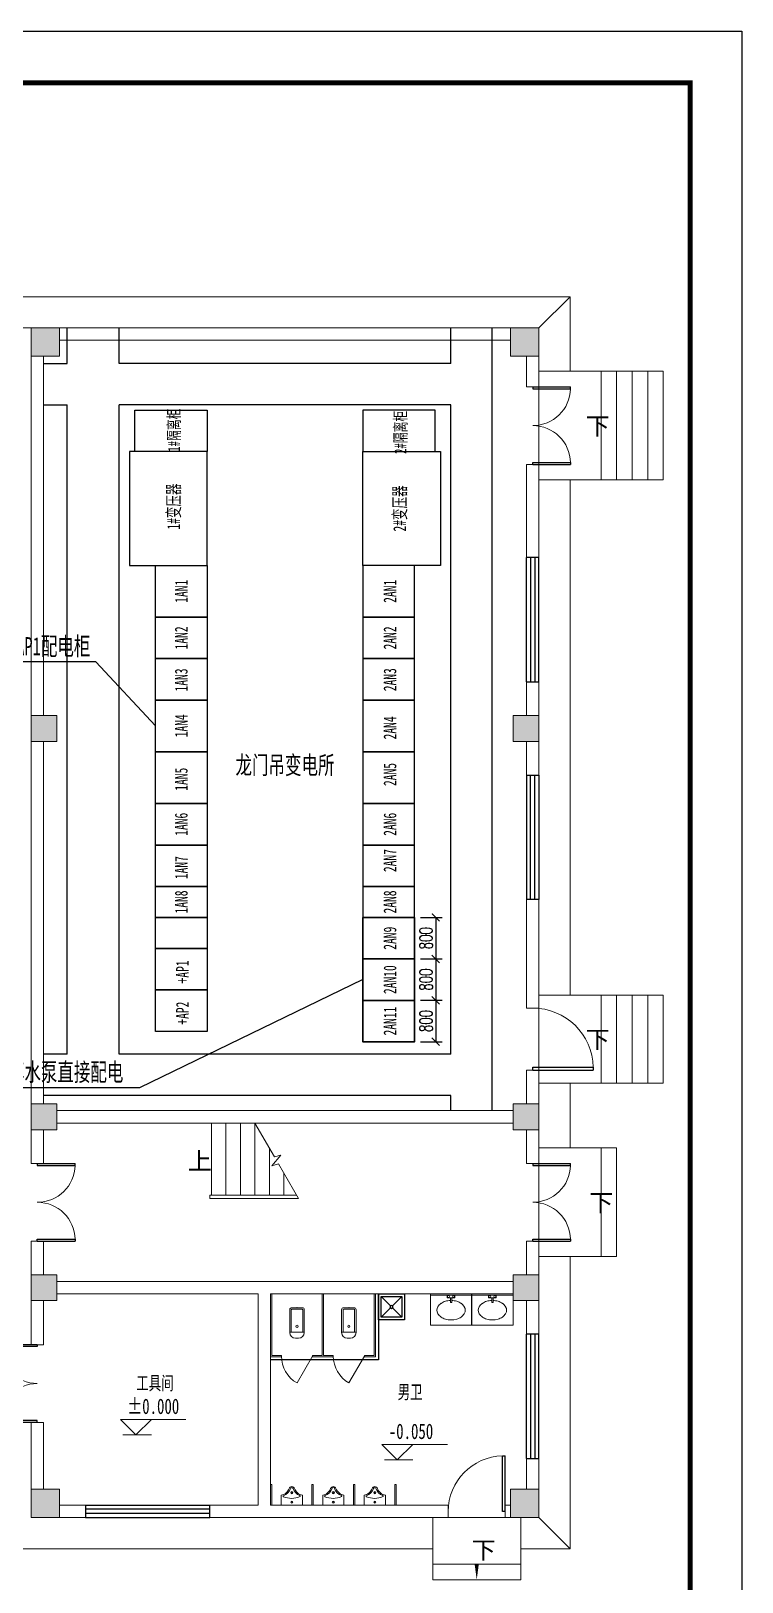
# Model space of a CAD drawing. Header units: millimetres. Extents: x 257344 to 1270023, y 272924 to 540726.
# Drawn here: x 475491 to 489209, y 296260 to 326214 of the extents above; entities that cross this region are included whole.
import ezdxf
from ezdxf.enums import TextEntityAlignment as Align

# ---------------------------------------------------------------- set-up
doc = ezdxf.new("R2010")
doc.units = ezdxf.units.MM
doc.linetypes.add('常规', pattern=[20, 10, 0, 10])
for name, color, linetype, lineweight in [('COLUMN', 9, 'Continuous', 18), ('DIM_ELEV', 3, 'Continuous', 18), ('DIM_SYMB', 3, 'Continuous', 18), ('GROUND', 8, 'Continuous', 18), ('LATRINE', 6, 'Continuous', 18), ('LVTRY', 6, 'Continuous', 18), ('PUB_HATCH', 8, 'Continuous', 18), ('PUB_TEXT', 7, 'Continuous', 18), ('STAIR', 2, 'Continuous', 18), ('SW', 8, 'Continuous', 20), ('WALL', 9, 'Continuous', 18), ('洁具', 253, 'Continuous', 18)]:
    doc.layers.add(name, color=color, linetype=linetype, lineweight=lineweight)
for name, color, linetype in [('动力平面导线层', 3, '常规'), ('图框', 7, 'Continuous'), ('照明平面导线层', 3, 'Continuous'), ('照明平面设备层', 1, 'Continuous')]:
    doc.layers.add(name, color=color, linetype=linetype)
doc.styles.add('_TCH_DIM', font='')
doc.styles.add('BcDimText', font='txt.shx', dxfattribs={"width": 0.667, "height": 250, "bigfont": 'hztxt.shx'})
doc.styles.add('标准', font='', dxfattribs={"width": 0.667})
doc.styles.get('_TCH_DIM').set_extended_font_data('宋体')
doc.styles.get('标准').set_extended_font_data('NSimSun')
doc.dimstyles.new('BC_DIMLFAC_Arch_100.0000_1.0000_1.0000_0_MM_0_1.5000', dxfattribs={"dimtxt": 250, "dimasz": 150, "dimexe": 125, "dimexo": 62.5, "dimgap": 62.5, "dimtad": 1, "dimdec": 0, "dimzin": 0, "dimdsep": 46, "dimtxsty": 'BcDimText', "dimblk": 'ARCHTICK', "dimcen": 250, "dimadec": 0, "dimazin": 0, "dimtfac": 1, "dimtdec": 4, "dimtix": 1, "dimtmove": 0, "dimatfit": 3, "dimfxl": 1, "dimtolj": 1, "dimtzin": 0, "dimarcsym": 0})

# ---------------------------------------------------------------- blocks, each defined once
blk = doc.blocks.new('拖把池')
at = {"color": 6}
for p, q in [((540450, 89624), (539950, 89624)), ((539950, 89624), (539950, 89124)), ((540400, 89574), (540000, 89574)), ((540000, 89574), (540000, 89174)), ((540000, 89574), (540179, 89395)), ((540222, 89395), (540400, 89574)), ((540400, 89174), (540400, 89574)), ((540450, 89124), (540450, 89624)), ((540000, 89174), (540179, 89352)), ((540222, 89352), (540400, 89174)), ((539950, 89124), (540450, 89124)), ((540000, 89174), (540400, 89174))]:
    blk.add_line(p, q, dxfattribs=at)
blk.add_circle((540200, 89374), 30, dxfattribs=at)
blk = doc.blocks.new('$lvtry$00000222')
at = {"color": 0}
blk.add_lwpolyline([(-205, -191), (-205, 0), (205, 0), (205, -191, 0.268068), (51, -323, -0.317765), (0, -360, -0.317765), (-51, -323, 0.268068)], format="xyb", close=True, dxfattribs=at)
for centre in [(0, -60), (0, -242)]:
    blk.add_circle(centre, 20, dxfattribs=at)
for centre, radius, start, end in [((-152, -175), 10, 114.1084, 248.1394), ((5, -526), 395, 66.6675, 114.1084), ((-243, -401), 233, 19.2639, 68.1394), ((243, -401), 233, 110.4941, 160.7361), ((158, -173), 10, 290.4941, 66.6675), ((0, -316), 24, 199.2639, 269.4998), ((0, -316), 24, 270.5002, 340.7361)]:
    blk.add_arc(centre, radius, start, end, dxfattribs=at)
for p in [(0, -60), (0, -242)]:
    blk.add_point(p, dxfattribs=at)
blk = doc.blocks.new('$lvtry$00000202')
for p, q in [((-140, -40), (-140, -480)), ((-110, -40), (-110, -470)), ((100, 0), (-100, 0)), ((100, -30), (-100, -30)), ((110, -470), (110, -40)), ((140, -480), (140, -40)), ((140, -470), (-140, -470)), ((-30, -590), (30, -590))]:
    blk.add_line(p, q)
blk.add_circle((0, -359), 20)
for centre, radius, start, end in [((-100, -40), 40, 90, 180), ((-100, -40), 10, 90, 180), ((100, -40), 40, 0, 90), ((100, -40), 10, 0, 90), ((-30, -480), 110, 180, 270), ((30, -480), 110, 270, 360)]:
    blk.add_arc(centre, radius, start, end)
blk.add_point((0, 0))
blk = doc.blocks.new('$TCHSYS$APDOOR2D')
blk.add_line((0.5, 0), (0, 0.866))
blk.add_arc((0.5, 0), 1, 120, 180)
blk = doc.blocks.new('$plan$00003718')
at = {"layer": '洁具'}
for p, q in [((399, -26), (-399, -26)), ((-76, -26), (-76, -76)), ((-76, -76), (76, -76)), ((-13, -76), (-13, -164)), ((-13, -164), (13, -164)), ((13, -164), (13, -76)), ((76, -76), (76, -26))]:
    blk.add_line(p, q, dxfattribs=at)
blk.add_lwpolyline([(399, 0), (-399, 0), (-399, -603), (399, -603)], close=True, dxfattribs=at)
for centre in [(-51, -51), (51, -51)]:
    blk.add_circle(centre, 19.1, dxfattribs=at)
for centre, radius, start, end in [((-141, -314), 131, 148.8288, 211.1712), ((-73, -355), 211, 124.4003, 148.8288), ((-28, -421), 290, 105.8345, 124.4003), ((1, -524), 398, 92.0081, 105.8345), ((1, -524), 398, 74.1655, 88.3484), ((31, -421), 290, 55.5997, 74.1655), ((76, -355), 211, 31.1712, 55.5997), ((144, -314), 131, 328.8288, 31.1712), ((-73, -272), 211, 211.1712, 235.5997), ((-28, -207), 290, 235.5997, 254.1655), ((1, -103), 398, 254.1655, 285.8345), ((31, -207), 290, 285.8345, 304.4003), ((76, -272), 211, 304.4003, 328.8288)]:
    blk.add_arc(centre, radius, start, end, dxfattribs=at)
blk = doc.blocks.new('_FZH')
at = {"layer": 'PUB_HATCH'}
blk.add_hatch(color=256, dxfattribs=at).paths.add_polyline_path([(-0.5, -0.5), (0.5, -0.5), (0.5, 0.5), (-0.5, 0.5)], flags=0)
blk.add_lwpolyline([(-0.5, -0.5), (0.5, -0.5), (0.5, 0.5), (-0.5, 0.5)], close=True)
blk = doc.blocks.new('_FZHK')
blk.add_lwpolyline([(-0.5, -0.5), (0.5, -0.5), (0.5, 0.5), (-0.5, 0.5)], close=True)
blk = doc.blocks.new('_ArchTick')
at = {"color": 0, "linetype": 'ByBlock', "const_width": 0.15}
blk.add_lwpolyline([(-0.5, -0.5), (0.5, 0.5)], dxfattribs=at)
blk = doc.blocks.new('*D112')
at = {"color": 0, "lineweight": -2}
for p, q in [((483006, 309094), (483424, 309094)), ((483299, 309094), (483299, 308294)), ((483006, 308294), (483424, 308294))]:
    blk.add_line(p, q, dxfattribs=at)
at = {"layer": 'Defpoints', "color": 0}
for p in [(482944, 309094), (482944, 308294), (483299, 308294)]:
    blk.add_point(p, dxfattribs=at)
at = {"color": 0, "lineweight": -2, "xscale": 150, "yscale": 150, "zscale": 150}
for p, rotation in [((483299, 309094), 90), ((483299, 308294), 270)]:
    blk.add_blockref('_ArchTick', p, dxfattribs=dict(at, rotation=rotation))
at = {"color": 0, "insert": (483111, 308694), "char_height": 250, "attachment_point": 5, "rotation": 90, "style": 'BcDimText'}
blk.add_mtext('\\A1;800', dxfattribs=at)
blk = doc.blocks.new('*D113')
at = {"color": 0, "lineweight": -2}
for p, q in [((483006, 308294), (483424, 308294)), ((483299, 308294), (483299, 307494)), ((483006, 307494), (483424, 307494))]:
    blk.add_line(p, q, dxfattribs=at)
at = {"layer": 'Defpoints', "color": 0}
for p in [(482944, 308294), (482944, 307494), (483299, 307494)]:
    blk.add_point(p, dxfattribs=at)
at = {"color": 0, "lineweight": -2, "xscale": 150, "yscale": 150, "zscale": 150}
for p, rotation in [((483299, 308294), 90), ((483299, 307494), 270)]:
    blk.add_blockref('_ArchTick', p, dxfattribs=dict(at, rotation=rotation))
at = {"color": 0, "insert": (483111, 307894), "char_height": 250, "attachment_point": 5, "rotation": 90, "style": 'BcDimText'}
blk.add_mtext('\\A1;800', dxfattribs=at)
blk = doc.blocks.new('*D114')
at = {"color": 0, "lineweight": -2}
for p, q in [((483006, 307494), (483424, 307494)), ((483299, 307494), (483299, 306694)), ((483006, 306694), (483424, 306694))]:
    blk.add_line(p, q, dxfattribs=at)
at = {"layer": 'Defpoints', "color": 0}
for p in [(482944, 307494), (482944, 306694), (483299, 306694)]:
    blk.add_point(p, dxfattribs=at)
at = {"color": 0, "lineweight": -2, "xscale": 150, "yscale": 150, "zscale": 150}
for p, rotation in [((483299, 307494), 90), ((483299, 306694), 270)]:
    blk.add_blockref('_ArchTick', p, dxfattribs=dict(at, rotation=rotation))
at = {"color": 0, "insert": (483111, 307094), "char_height": 250, "attachment_point": 5, "rotation": 90, "style": 'BcDimText'}
blk.add_mtext('\\A1;800', dxfattribs=at)

msp = doc.modelspace()

# ---------------------------------------------------------------- linework, layer by layer
for p, q in [((485170.9, 319343.5), (485902.1, 319343.5)), ((485170.9, 319343.5), (485170.9, 319306)), ((485902.1, 319306), (485902.1, 319343.5)), ((485170.9, 319306), (485902.1, 319306)), ((485170.9, 317881), (485902.1, 317881)), ((485170.9, 317843.5), (485170.9, 317881)), ((485170.9, 317843.5), (485902.1, 317843.5)), ((485902.1, 317881), (485902.1, 317843.5)), ((485170.9, 306143.5), (485170.9, 306203.5)), ((485170.9, 306203.5), (486340.9, 306203.5)), ((485170.9, 306143.5), (486340.9, 306143.5)), ((486340.9, 306203.5), (486340.9, 306143.5)), ((475610.9, 304343.5), (476342.1, 304343.5)), ((475610.9, 304343.5), (475610.9, 304306)), ((476342.1, 304306), (476342.1, 304343.5)), ((485170.9, 304343.5), (485902.1, 304343.5)), ((485170.9, 304343.5), (485170.9, 304306)), ((485902.1, 304306), (485902.1, 304343.5)), ((475610.9, 304306), (476342.1, 304306)), ((485170.9, 304306), (485902.1, 304306)), ((475610.9, 302881), (476342.1, 302881)), ((475610.9, 302843.5), (475610.9, 302881)), ((475610.9, 302843.5), (476342.1, 302843.5)), ((476342.1, 302881), (476342.1, 302843.5)), ((485170.9, 302881), (485902.1, 302881)), ((485170.9, 302843.5), (485170.9, 302881)), ((485170.9, 302843.5), (485902.1, 302843.5)), ((485902.1, 302881), (485902.1, 302843.5)), ((475610.9, 300843.5), (474879.6, 300843.5)), ((475610.9, 300806), (474879.6, 300806)), ((475610.9, 300843.5), (475610.9, 300806)), ((475610.9, 299381), (474879.6, 299381)), ((475610.9, 299343.5), (474879.6, 299343.5)), ((475610.9, 299343.5), (475610.9, 299381)), ((484585.9, 298696), (484640.9, 298696)), ((484585.9, 297623.5), (484585.9, 298696)), ((484640.9, 297623.5), (484640.9, 298696)), ((484640.9, 297623.5), (484585.9, 297623.5))]:
    msp.add_line(p, q)
at = {"color": 0}
for p, q in [((485290.9, 316043.5), (485050.9, 316043.5)), ((485050.9, 313643.5), (485050.9, 316043.5)), ((485130.9, 316043.5), (485130.9, 313643.5)), ((485210.9, 316043.5), (485210.9, 313643.5)), ((485290.9, 313643.5), (485290.9, 316043.5)), ((485050.9, 313643.5), (485290.9, 313643.5)), ((485050.9, 311843.5), (485290.9, 311843.5)), ((485050.9, 311843.5), (485050.9, 309443.5)), ((485130.9, 309443.5), (485130.9, 311843.5)), ((485210.9, 309443.5), (485210.9, 311843.5)), ((485290.9, 311843.5), (485290.9, 309443.5)), ((485290.9, 309443.5), (485050.9, 309443.5)), ((485290.9, 301043.5), (485050.9, 301043.5)), ((485050.9, 298643.5), (485050.9, 301043.5)), ((485130.9, 301043.5), (485130.9, 298643.5)), ((485210.9, 301043.5), (485210.9, 298643.5)), ((485290.9, 298643.5), (485290.9, 301043.5)), ((485050.9, 298643.5), (485290.9, 298643.5)), ((476540.9, 297743.5), (476540.9, 297503.5)), ((476540.9, 297743.5), (478940.9, 297743.5)), ((478940.9, 297663.5), (476540.9, 297663.5)), ((478940.9, 297583.5), (476540.9, 297583.5)), ((476540.9, 297503.5), (478940.9, 297503.5)), ((478940.9, 297503.5), (478940.9, 297743.5))]:
    msp.add_line(p, q, dxfattribs=at)
at = {"color": 3}
for p, q in [((476744.2, 314029.6), (470001, 314029.6)), ((477890.9, 312793.5), (476744.2, 314029.6)), ((481890.9, 307893.5), (477585.7, 305805.1)), ((477585.7, 305805.1), (469144.1, 305805.1))]:
    msp.add_line(p, q, dxfattribs=at)
at = {"ltscale": 1000}
msp.add_lwpolyline([(482195.9, 301823.5), (482195.9, 300550.5), (480110.9, 300550.5)], dxfattribs=at)
at = {"lineweight": 13}
for centre, radius, start, end in [((475610.9, 304324.8), 731.3, 269.99999, 358.53071), ((485170.9, 304324.8), 731.2, 270, 358.53072), ((475610.9, 302862.3), 731.3, 1.46927, 89.99999), ((485170.9, 302862.3), 731.2, 1.46928, 90), ((475610.9, 300824.8), 731.2, 181.46928, 270), ((475610.9, 299362.3), 731.2, 90, 178.53072), ((484613.4, 297623.5), 1072.5, 91.46927, 179.99999)]:
    msp.add_arc(centre, radius, start, end, dxfattribs=at)
for centre, major_axis, start_param, end_param in [((485170.9, 319324.8), (-517.1, 517.1), 2.3561945, 3.901347), ((485170.9, 317862.3), (517.1, 517.1), 5.523431, 7.0685835), ((485170.9, 306173.5), (1143.2, 249), 6.0943918, 7.6395443)]:
    msp.add_ellipse(centre, major_axis=major_axis, ratio=1, start_param=start_param, end_param=end_param, dxfattribs=at)
at = {"layer": 'DIM_ELEV'}
for p, q in [((477514.4, 299100), (477214.4, 299400)), ((477214.4, 299400), (478480.4, 299400)), ((477514.4, 299100), (477814.4, 299400)), ((477264.4, 299100), (477814.4, 299100)), ((482558.3, 298616.6), (482258.3, 298916.6)), ((482258.3, 298916.6), (483524.3, 298916.6)), ((482558.3, 298616.6), (482858.3, 298916.6)), ((482308.3, 298616.6), (482858.3, 298616.6))]:
    msp.add_line(p, q, dxfattribs=at)
at = {"layer": 'DIM_SYMB'}
for points in [[(486490.9, 318593.5, 0, 0, 0), (486790.9, 318593.5, 80, 0, 0), (487090.9, 318593.5, 0, 0, 0)], [(486490.9, 306743.5, 0, 0, 0), (486790.9, 306743.5, 80, 0, 0), (487090.9, 306743.5, 0, 0, 0)], [(478830.9, 304396, 0, 0, 0), (479790.9, 304396, 80, 0, 0), (480090.9, 304396, 0, 0, 0)], [(486557.5, 303593.5, 0, 0, 0), (486857.5, 303593.5, 80, 0, 0), (487157.5, 303593.5, 0, 0, 0)], [(484090.9, 296603.5, 80, 0, 0), (484090.9, 296303.5, 0, 0, 0)]]:
    msp.add_lwpolyline(points, format="xyseb", dxfattribs=at)
at = {"layer": 'GROUND', "color": 253}
for p, q in [((485890.9, 321083.5), (475090.9, 321083.5)), ((485290.9, 320483.5), (485890.9, 321083.5)), ((485890.9, 319643.5), (485890.9, 321083.5)), ((475490.9, 320483.5), (475090.9, 320483.5)), ((484740.9, 320483.5), (476040.9, 320483.5)), ((485290.9, 319643.5), (485290.9, 319933.5)), ((485290.9, 319643.5), (485890.9, 319643.5)), ((485290.9, 312993.5), (485290.9, 317543.5)), ((485290.9, 317543.5), (485890.9, 317543.5)), ((485890.9, 307593.5), (485890.9, 317543.5)), ((485290.9, 307593.5), (485290.9, 312493.5)), ((485290.9, 307593.5), (485890.9, 307593.5)), ((485290.9, 305493.5), (485290.9, 305893.5)), ((485290.9, 305893.5), (485890.9, 305893.5)), ((485890.9, 304643.5), (485890.9, 305893.5)), ((485290.9, 304643.5), (485290.9, 304993.5)), ((485290.9, 304643.5), (485890.9, 304643.5)), ((485290.9, 302193.5), (485290.9, 302543.5)), ((485290.9, 302543.5), (485890.9, 302543.5)), ((485890.9, 296903.5), (485890.9, 302543.5)), ((485290.9, 298053.5), (485290.9, 301693.5)), ((476040.9, 297503.5), (483240.9, 297503.5)), ((483240.9, 297503.5), (483240.9, 296903.5)), ((484940.9, 297503.5), (484940.9, 296903.5)), ((485290.9, 297503.5), (485890.9, 296903.5)), ((475090.9, 296903.5), (483240.9, 296903.5)), ((484940.9, 296903.5), (485890.9, 296903.5))]:
    msp.add_line(p, q, dxfattribs=at)
for points in [[(485290.9, 319643.5), (486490.9, 319643.5), (486490.9, 317543.5), (485290.9, 317543.5)], [(486490.9, 317543.5), (486490.9, 319643.5), (486790.9, 319643.5), (486790.9, 317543.5)], [(486790.9, 317543.5), (486790.9, 319643.5), (487090.9, 319643.5), (487090.9, 317543.5)], [(487090.9, 317543.5), (487090.9, 319643.5), (487390.9, 319643.5), (487390.9, 317543.5)], [(487390.9, 317543.5), (487390.9, 319643.5), (487690.9, 319643.5), (487690.9, 317543.5)], [(485290.9, 305893.5), (486490.9, 305893.5), (486490.9, 307593.5), (485290.9, 307593.5)], [(486490.9, 307593.5), (486490.9, 305893.5), (486790.9, 305893.5), (486790.9, 307593.5)], [(486790.9, 307593.5), (486790.9, 305893.5), (487090.9, 305893.5), (487090.9, 307593.5)], [(487090.9, 307593.5), (487090.9, 305893.5), (487390.9, 305893.5), (487390.9, 307593.5)], [(487390.9, 307593.5), (487390.9, 305893.5), (487690.9, 305893.5), (487690.9, 307593.5)], [(485290.9, 304643.5), (486490.9, 304643.5), (486490.9, 302543.5), (485290.9, 302543.5)], [(486490.9, 304643.5), (486790.9, 304643.5), (486790.9, 302543.5), (486490.9, 302543.5)], [(484940.9, 297503.5), (484940.9, 296603.5), (483240.9, 296603.5), (483240.9, 297503.5)], [(484940.9, 296603.5), (484940.9, 296303.5), (483240.9, 296303.5), (483240.9, 296603.5)]]:
    msp.add_lwpolyline(points, close=True, dxfattribs=at)
at = {"layer": 'LATRINE'}
for p, q in [((480110.9, 300610.5), (480110.9, 301823.5)), ((480110.9, 301823.5), (480135.9, 301823.5)), ((480135.9, 300635.5), (480135.9, 301823.5)), ((481110.9, 301823.5), (481110.9, 300635.5)), ((481135.9, 301823.5), (481110.9, 301823.5)), ((481135.9, 301823.5), (481135.9, 300635.5)), ((482110.9, 301823.5), (482110.9, 300635.5)), ((482135.9, 301823.5), (482110.9, 301823.5)), ((482135.9, 301823.5), (482135.9, 300610.5)), ((480110.9, 300610.5), (480323.4, 300610.5)), ((480323.4, 300635.5), (480135.9, 300635.5)), ((480323.4, 300610.5), (480323.4, 300635.5)), ((481110.9, 300635.5), (480923.4, 300635.5)), ((480923.4, 300635.5), (480923.4, 300610.5)), ((480923.4, 300610.5), (481123.4, 300610.5)), ((481123.4, 300610.5), (481323.4, 300610.5)), ((481323.4, 300635.5), (481135.9, 300635.5)), ((481323.4, 300610.5), (481323.4, 300635.5)), ((482110.9, 300635.5), (481923.4, 300635.5)), ((481923.4, 300635.5), (481923.4, 300610.5)), ((481923.4, 300610.5), (482135.9, 300610.5)), ((480110.9, 298144), (480110.9, 297743.5)), ((480135.9, 298144), (480110.9, 298144)), ((480135.9, 298144), (480135.9, 297743.5)), ((480910.9, 298144), (480910.9, 297743.5)), ((480935.9, 298144), (480910.9, 298144)), ((480935.9, 298144), (480935.9, 297743.5)), ((481710.9, 298144), (481710.9, 297743.5)), ((481735.9, 298144), (481710.9, 298144)), ((481735.9, 298144), (481735.9, 297743.5)), ((482510.9, 298144), (482510.9, 297743.5)), ((482535.9, 298144), (482510.9, 298144)), ((482535.9, 298144), (482535.9, 297743.5))]:
    msp.add_line(p, q, dxfattribs=at)
at = {"layer": 'STAIR', "color": 253}
for p, q in [((478970.9, 305123.5), (479810.8, 305123.5)), ((478970.9, 305123.5), (478970.9, 303728.5)), ((479250.9, 305123.5), (479250.9, 303728.5)), ((479530.9, 305123.5), (479530.9, 303728.5)), ((480185.9, 304473.8), (479810.8, 305123.5)), ((479810.9, 305123.5), (479810.9, 303728.5)), ((479810.9, 305123.5), (479810.9, 305123.5)), ((480090.9, 304638.5), (480090.9, 303728.5)), ((480135.4, 304300.6), (480308.3, 304506.6)), ((480265.8, 304335.5), (480135.4, 304300.6)), ((480308.3, 304506.6), (480185.9, 304473.8)), ((480650.9, 303668.5), (480265.8, 304335.5)), ((480370.9, 304153.5), (480370.9, 303728.5)), ((478940.9, 303728.5), (480616.2, 303728.5)), ((478940.9, 303728.5), (478940.9, 303668.5)), ((478940.9, 303668.5), (480650.9, 303668.5)), ((478970.9, 303668.5), (480650.9, 303668.5))]:
    msp.add_line(p, q, dxfattribs=at)
at = {"layer": 'WALL'}
for p, q in [((484740.9, 320483.5), (476040.9, 320483.5)), ((484740.9, 320243.5), (476040.9, 320243.5)), ((475490.9, 312993.5), (475490.9, 319933.5)), ((475730.9, 312993.5), (475730.9, 319933.5)), ((485050.9, 319933.5), (485050.9, 319343.5)), ((485290.9, 319343.5), (485290.9, 319933.5)), ((485050.9, 319343.5), (485290.9, 319343.5)), ((485290.9, 317843.5), (485050.9, 317843.5)), ((485050.9, 317843.5), (485050.9, 316043.5)), ((485290.9, 316043.5), (485290.9, 317843.5)), ((485050.9, 316043.5), (485290.9, 316043.5)), ((485290.9, 313643.5), (485050.9, 313643.5)), ((485050.9, 313643.5), (485050.9, 312993.5)), ((485290.9, 312993.5), (485290.9, 313643.5)), ((475490.9, 305493.5), (475490.9, 312493.5)), ((475730.9, 305493.5), (475730.9, 312493.5)), ((485050.9, 312493.5), (485050.9, 311843.5)), ((485290.9, 311843.5), (485290.9, 312493.5)), ((485050.9, 311843.5), (485290.9, 311843.5)), ((485290.9, 309443.5), (485050.9, 309443.5)), ((485050.9, 309443.5), (485050.9, 307343.5)), ((485290.9, 307343.5), (485290.9, 309443.5)), ((485050.9, 307343.5), (485290.9, 307343.5)), ((485290.9, 306143.5), (485050.9, 306143.5)), ((485050.9, 306143.5), (485050.9, 305493.5)), ((485290.9, 305493.5), (485290.9, 306143.5)), ((484790.9, 305363.5), (475990.9, 305363.5)), ((475490.9, 304993.5), (475490.9, 304343.5)), ((475730.9, 304343.5), (475730.9, 304993.5)), ((484790.9, 305123.5), (475990.9, 305123.5)), ((485050.9, 304993.5), (485050.9, 304343.5)), ((485290.9, 304343.5), (485290.9, 304993.5)), ((475490.9, 304343.5), (475730.9, 304343.5)), ((485050.9, 304343.5), (485290.9, 304343.5)), ((475730.9, 302843.5), (475490.9, 302843.5)), ((475490.9, 302843.5), (475490.9, 302193.5)), ((475730.9, 302193.5), (475730.9, 302843.5)), ((485290.9, 302843.5), (485050.9, 302843.5)), ((485050.9, 302843.5), (485050.9, 302193.5)), ((485290.9, 302193.5), (485290.9, 302843.5)), ((479990.9, 302063.5), (475990.9, 302063.5)), ((484790.9, 302063.5), (479990.9, 302063.5)), ((475490.9, 301693.5), (475490.9, 300843.5)), ((475730.9, 300843.5), (475730.9, 301693.5)), ((479870.9, 301823.5), (475990.9, 301823.5)), ((479870.9, 297743.5), (479870.9, 301823.5)), ((484790.9, 301823.5), (480110.9, 301823.5)), ((480110.9, 297743.5), (480110.9, 301823.5)), ((485050.9, 301693.5), (485050.9, 301043.5)), ((485290.9, 301043.5), (485290.9, 301693.5)), ((485050.9, 301043.5), (485290.9, 301043.5)), ((475490.9, 300843.5), (475730.9, 300843.5)), ((475730.9, 299343.5), (475490.9, 299343.5)), ((475490.9, 299343.5), (475490.9, 298053.5)), ((475730.9, 298053.5), (475730.9, 299343.5)), ((485290.9, 298643.5), (485050.9, 298643.5)), ((485050.9, 298643.5), (485050.9, 298053.5)), ((485290.9, 298053.5), (485290.9, 298643.5)), ((476540.9, 297743.5), (476040.9, 297743.5)), ((476040.9, 297503.5), (476540.9, 297503.5)), ((476540.9, 297503.5), (476540.9, 297743.5)), ((479870.9, 297743.5), (478940.9, 297743.5)), ((478940.9, 297743.5), (478940.9, 297503.5)), ((478940.9, 297503.5), (479990.9, 297503.5)), ((479990.9, 297503.5), (480123.4, 297503.5)), ((480110.9, 297743.5), (480123.4, 297743.5)), ((480123.4, 297743.5), (480923.4, 297743.5)), ((480123.4, 297503.5), (480923.4, 297503.5)), ((480923.4, 297743.5), (481723.4, 297743.5)), ((480923.4, 297503.5), (481723.4, 297503.5)), ((481723.4, 297743.5), (482523.4, 297743.5)), ((481723.4, 297503.5), (482523.4, 297503.5)), ((483540.9, 297743.5), (482523.4, 297743.5)), ((482523.4, 297503.5), (483540.9, 297503.5)), ((483540.9, 297503.5), (483540.9, 297743.5)), ((484740.9, 297743.5), (484640.9, 297743.5)), ((484640.9, 297743.5), (484640.9, 297503.5)), ((484640.9, 297503.5), (484740.9, 297503.5))]:
    msp.add_line(p, q, dxfattribs=at)
at = {"layer": '图框', "linetype": 'Continuous', "lineweight": 100, "const_width": 100}
msp.add_lwpolyline([(432308.8, 285214.5), (488208.8, 285214.5), (488208.8, 325214.5), (432308.8, 325214.5)], close=True, dxfattribs=at)
at = {"layer": '照明平面导线层', "color": 0, "lineweight": -3}
for p, q in [((476190.9, 319793.7), (476190.9, 320483.5)), ((477190.9, 319793.7), (477190.9, 320483.5)), ((483590.9, 319793.7), (483590.9, 320483.5)), ((484390.9, 305363.5), (484390.9, 320483.5)), ((475730.9, 319793.7), (476190.9, 319793.7)), ((483590.9, 319793.7), (477190.9, 319793.7)), ((475730.9, 318993.5), (476190.9, 318993.5)), ((476190.9, 306454.1), (476190.9, 318993.5)), ((477190.9, 306454), (477190.9, 318993.5)), ((483590.9, 318993.5), (477190.9, 318993.5)), ((483590.9, 306453.5), (483590.9, 318993.5)), ((476190.9, 306454.1), (475730.9, 306454.1)), ((483590.9, 306453.5), (477190.9, 306454)), ((483590.9, 305653.5), (475730.9, 305653.5)), ((483590.9, 305363.5), (483590.9, 305653.5))]:
    msp.add_line(p, q, dxfattribs=at)
at = {"layer": '照明平面导线层', "color": 7}
for points in [[(477490.9, 318093.5), (477490.9, 318893.5), (478890.9, 318893.5), (478890.9, 318093.5)], [(483290.9, 318093.5), (483290.9, 318893.5), (481890.9, 318893.5), (481890.9, 318093.5)], [(477390.9, 318093.5), (477390.9, 315893.5), (478890.9, 315893.5), (478890.9, 318093.5)], [(483390.9, 318093.5), (483390.9, 315893.5), (481890.9, 315893.5), (481890.9, 318093.5)], [(478890.9, 315893.5), (478890.9, 314893.5), (477890.9, 314893.5), (477890.9, 315893.5)], [(481890.9, 315893.5), (481890.9, 314893.5), (482890.9, 314893.5), (482890.9, 315893.5)], [(478890.9, 314893.5), (478890.9, 314093.5), (477890.9, 314093.5), (477890.9, 314893.5)], [(481890.9, 314893.5), (481890.9, 314093.5), (482890.9, 314093.5), (482890.9, 314893.5)], [(478890.9, 314093.5), (478890.9, 313293.5), (477890.9, 313293.5), (477890.9, 314093.5)], [(481890.9, 314093.5), (481890.9, 313293.5), (482890.9, 313293.5), (482890.9, 314093.5)], [(481890.9, 313293.5), (481890.9, 312293.5), (482890.9, 312293.5), (482890.9, 313293.5)], [(478890.9, 312293.5), (478890.9, 311293.5), (477890.9, 311293.5), (477890.9, 312293.5)], [(481890.9, 312293.5), (481890.9, 311293.5), (482890.9, 311293.5), (482890.9, 312293.5)], [(478890.9, 311293.5), (478890.9, 310493.5), (477890.9, 310493.5), (477890.9, 311293.5)], [(481890.9, 311293.5), (481890.9, 310493.5), (482890.9, 310493.5), (482890.9, 311293.5)], [(478890.9, 310493.5), (478890.9, 309693.5), (477890.9, 309693.5), (477890.9, 310493.5)], [(481890.9, 310493.5), (481890.9, 309693.5), (482890.9, 309693.5), (482890.9, 310493.5)], [(478890.9, 309693.5), (478890.9, 309093.5), (477890.9, 309093.5), (477890.9, 309693.5)], [(481890.9, 309693.5), (481890.9, 309093.5), (482890.9, 309093.5), (482890.9, 309693.5)], [(478890.9, 308493.5), (478890.9, 307693.5), (477890.9, 307693.5), (477890.9, 308493.5)], [(478890.9, 307693.5), (478890.9, 306893.5), (477890.9, 306893.5), (477890.9, 307693.5)]]:
    msp.add_lwpolyline(points, close=True, dxfattribs=at)
at = {"layer": '照明平面导线层', "color": 2}
msp.add_lwpolyline([(478890.9, 313293.5), (478890.9, 312293.5), (477890.9, 312293.5), (477890.9, 313293.5)], close=True, dxfattribs=at)
at = {"layer": '照明平面导线层', "color": 8}
msp.add_lwpolyline([(478890.9, 309093.5), (478890.9, 308493.5), (477890.9, 308493.5), (477890.9, 309093.5)], close=True, dxfattribs=at)
at = {"layer": '照明平面导线层', "color": 2, "lineweight": 30}
for points in [[(481890.9, 309093.5), (481890.9, 308293.5), (482890.9, 308293.5), (482890.9, 309093.5)], [(481890.9, 308293.5), (481890.9, 307493.5), (482890.9, 307493.5), (482890.9, 308293.5)], [(481890.9, 307493.5), (481890.9, 306693.5), (482890.9, 306693.5), (482890.9, 307493.5)]]:
    msp.add_lwpolyline(points, close=True, dxfattribs=at)
at = {"layer": '照明平面设备层', "color": 0, "lineweight": -3, "ltscale": 100}
msp.add_lwpolyline([(429808.8, 326214.5), (489208.8, 326214.5), (489208.8, 284214.5), (429808.8, 284214.5)], close=True, dxfattribs=at)

# ---------------------------------------------------------------- block references
at = {"xscale": -1, "rotation": 180.0003836111714}
msp.add_blockref('拖把池', (-57755.2, 390943.5), dxfattribs=at)
at = {"rotation": 359.9999994130307}
for p in [(483594.8, 301823.5), (484392.2, 301823.5)]:
    msp.add_blockref('$plan$00003718', p, dxfattribs=at)
at = {"layer": 'COLUMN', "xscale": 550.0039062509313, "yscale": 550.0000000065193, "zscale": 550.0000000066939}
for p in [(475765.9, 320208.5), (485015.9, 320208.5), (475765.9, 297778.5), (485015.9, 297778.5)]:
    msp.add_blockref('_FZH', p, dxfattribs=at)
at = {"layer": 'COLUMN'}
for name, p, xscale, yscale, zscale, rotation in [('_FZH', (475740.9, 312743.5), 499.9999999944121, 499.9999999944121, 499.9999999944121, 359.9999999998932), ('_FZH', (485040.9, 312743.5), 499.9980468926951, 499.9980468926951, 499.998046892928, 359.9999999997866), ('_FZH', (475740.9, 305243.5), 499.9999999944121, 499.9999999944121, 499.9999999944121, 359.9999999998932), ('_FZHK', (475740.9, 305243.5), 499.9999999944121, 499.9999999944121, 499.9999999944121, 359.9999999998932), ('_FZH', (475740.9, 305243.5), 499.9999999944121, 499.9999999944121, 499.9999999944121, 359.9999999998932), ('_FZHK', (475740.9, 305243.5), 499.9999999944121, 499.9999999944121, 499.9999999944121, 359.9999999998932), ('_FZH', (475740.9, 305243.5), 499.9999999944121, 499.9999999944121, 499.9999999944121, 359.9999999998932), ('_FZH', (485040.9, 305243.5), 499.9980468926951, 499.9980468926951, 499.998046892928, 359.9999999997866), ('_FZH', (485040.9, 305243.5), 499.9980468926951, 499.9980468926951, 499.998046892928, 359.9999999997866), ('_FZH', (475740.9, 301943.5), 499.9999999944121, 499.9999999944121, 499.9999999944121, 359.9999999998932), ('_FZH', (485040.9, 301943.5), 499.9980468926951, 499.9980468926951, 499.998046892928, 359.9999999997866)]:
    msp.add_blockref(name, p, dxfattribs=dict(at, xscale=xscale, yscale=yscale, zscale=zscale, rotation=rotation))
at = {"layer": 'LATRINE', "xscale": 600, "yscale": -600, "zscale": 25, "rotation": 359.999999999911}
for p in [(480623.4, 300623), (481623.4, 300623)]:
    msp.add_blockref('$TCHSYS$APDOOR2D', p, dxfattribs=at)
at = {"layer": 'LVTRY', "color": 252, "yscale": -1, "rotation": 180}
for p in [(480623.4, 301557.1), (481623.4, 301557.1)]:
    msp.add_blockref('$lvtry$00000202', p, dxfattribs=at)
at = {"layer": 'LVTRY', "xscale": -1, "yscale": -1}
for p in [(480523.4, 297743.5), (481323.4, 297743.5), (482123.4, 297743.5)]:
    msp.add_blockref('$lvtry$00000222', p, dxfattribs=at)

# ---------------------------------------------------------------- texts
at = {"layer": 'DIM_ELEV', "color": 7, "style": '_TCH_DIM', "width": 0.705882}
for s, p in [('%%P0.000', (477350.4, 299505)), ('-0.050', (482394.3, 299021.6))]:
    msp.add_text(s, height=297.5, dxfattribs=at).set_placement(p)
at = {"layer": 'DIM_SYMB', "color": 7, "style": '_TCH_DIM'}
for s, p in [('下', (486196, 318418.5)), ('下', (486196, 306568.5)), ('上', (478517.3, 304221)), ('下', (486262.6, 303418.5)), ('下', (483995.9, 296708.5))]:
    msp.add_text(s, height=337.6, dxfattribs=at).set_placement(p)
at = {"layer": 'PUB_TEXT', "style": '标准', "width": 0.667}
for s, p in [('工具间', (477520.6, 299969.4)), ('男卫', (482564.5, 299798.6))]:
    msp.add_text(s, height=264.35, dxfattribs=at).set_placement(p)
at = {"layer": 'SW', "color": 0, "linetype": 'ByBlock', "lineweight": 25, "style": '标准', "width": 0.667}
for s, height, p in [('1#隔离柜', 230, (478362.2, 318506.2)), ('2#隔离柜', 230, (482733.8, 318463.5)), ('1#变压器', 245, (478362.9, 317030.8)), ('2#变压器', 245, (482726.5, 316993.5)), ('1AN1', 245, (478510.6, 315393.5)), ('2AN1', 245, (482538.6, 315393.5)), ('1AN2', 245, (478510.6, 314493.5)), ('2AN2', 245, (482538.6, 314493.5)), ('1AN3', 245, (478510.6, 313681.4)), ('2AN3', 245, (482538.6, 313686)), ('1AN4', 245, (478510.6, 312795.6)), ('2AN4', 245, (482538.6, 312755.3)), ('1AN5', 245, (478510.6, 311764.1)), ('2AN5', 245, (482538.6, 311855.3)), ('1AN6', 245, (478510.6, 310893.5)), ('2AN6', 245, (482538.6, 310893.5)), ('2AN7', 245, (482538.6, 310193.5)), ('1AN7', 245, (478510.6, 310056.2)), ('1AN8', 245, (478510.6, 309393.5)), ('2AN8', 245, (482538.6, 309393.5)), ('+AP1', 245, (478533.9, 308041.6)), ('+AP2', 245, (478533.9, 307246.3))]:
    msp.add_text(s, height=height, rotation=90, dxfattribs=at).set_placement(p, align=Align.CENTER)
at = {"layer": 'SW', "color": 3, "linetype": 'Continuous', "lineweight": 25, "style": '标准', "width": 0.667}
for s, p in [('在Ⅰ段引取一路总电源至压滤机现场AP1配电柜', (473372.6, 314158.8)), ('在II段新增3台配电柜给压滤机厂房大功率水泵直接配电', (473372.6, 305934.3))]:
    msp.add_text(s, height=350, dxfattribs=at).set_placement(p, align=Align.CENTER)
at = {"layer": 'SW', "color": 2, "linetype": 'ByBlock', "lineweight": 25, "style": '标准', "width": 0.667}
for s, p in [('2AN9', (482538.6, 308693.5)), ('2AN10', (482538.6, 307893.5)), ('2AN11', (482538.6, 307093.5))]:
    msp.add_text(s, height=245, rotation=90, dxfattribs=at).set_placement(p, align=Align.CENTER)
at = {"layer": '动力平面导线层', "color": 6, "linetype": 'ByBlock', "style": '标准', "width": 0.667}
msp.add_text('龙门吊变电所', height=350, dxfattribs=at).set_placement((480390.9, 311862), align=Align.CENTER)

# ---------------------------------------------------------------- dimensions: what is measured, and where the dimension line sits
at = {"color": 3}
for base, p1, p2, picture, middle in [((483298.6, 308293.5), (482944, 309093.5), (482944, 308293.5), '*D112', (483111.1, 308693.5)), ((483298.6, 307493.5), (482944, 308293.5), (482944, 307493.5), '*D113', (483111.1, 307893.5)), ((483298.6, 306693.5), (482944, 307493.5), (482944, 306693.5), '*D114', (483111.1, 307093.5))]:
    dim = msp.add_linear_dim(base=base, p1=p1, p2=p2, angle=90, dimstyle='BC_DIMLFAC_Arch_100.0000_1.0000_1.0000_0_MM_0_1.5000', dxfattribs=at)
    dim.commit()
    dim.dimension.update_dxf_attribs({"geometry": picture, "text_midpoint": middle})

doc.saveas('drawing.dxf')
